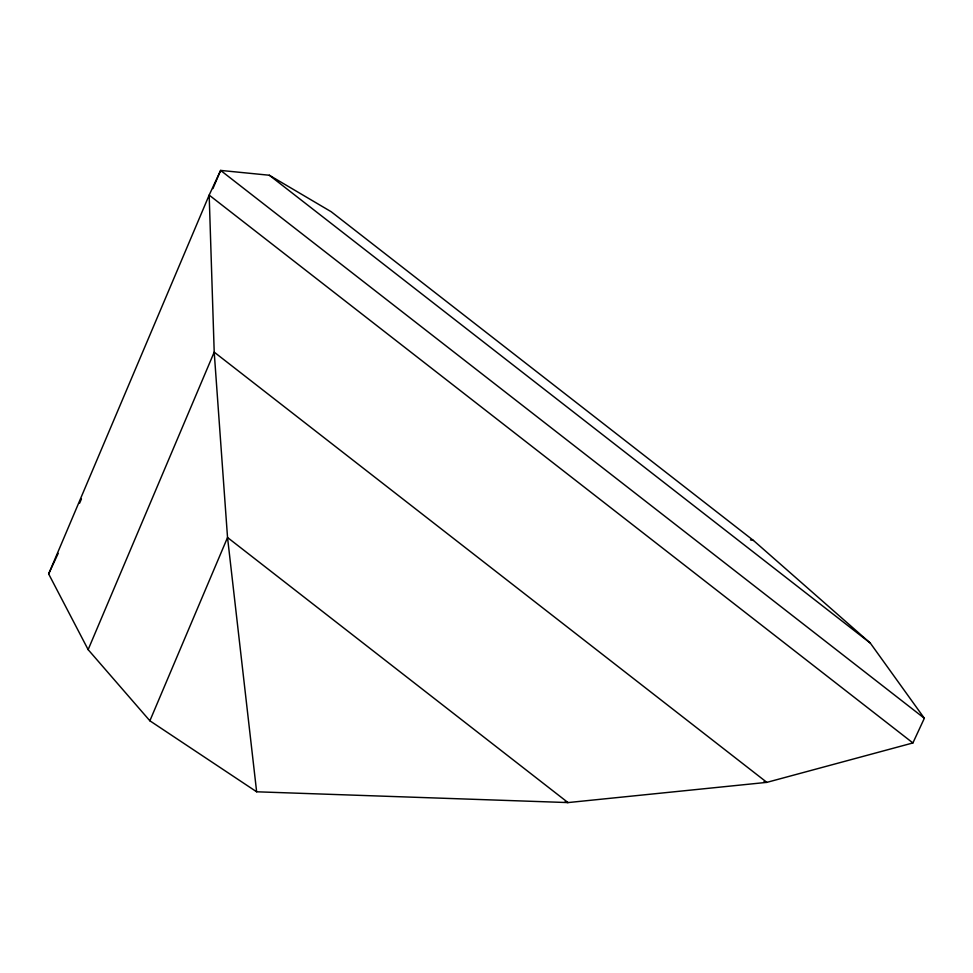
<?xml version="1.0" encoding="UTF-8"?>
<svg xmlns="http://www.w3.org/2000/svg" width="973" height="973" viewBox="0 0 973 973"><rect width="100%" height="100%" fill="white"/><g stroke="black" fill="none" stroke-linecap="round" stroke-linejoin="round"><path stroke-width="1.46" d="M48.65 573.924L209.171 195.099L220.628 170.421L269.326 175.237L331.221 211.749L753.455 540.465L870.3 643.08L924.35 718.269L912.905 742.946L766.858 782.365L568.025 802.579L256.641 791.791L149.878 720.798L88.142 649.636L48.65 573.924L58.198 553.369M79.652 503.126L81.428 498.93M212.917 188.604L220.628 170.421L924.35 718.269M88.142 649.636L214.206 352.141L209.171 195.099L912.905 742.946M149.878 720.798L227.536 537.51L214.206 352.141L766.858 782.365L763.866 781.781M750.475 539.881L753.455 540.465M565.045 801.995L568.025 802.579L227.536 537.51L256.641 791.791M269.326 175.237L870.3 643.08"/></g></svg>
